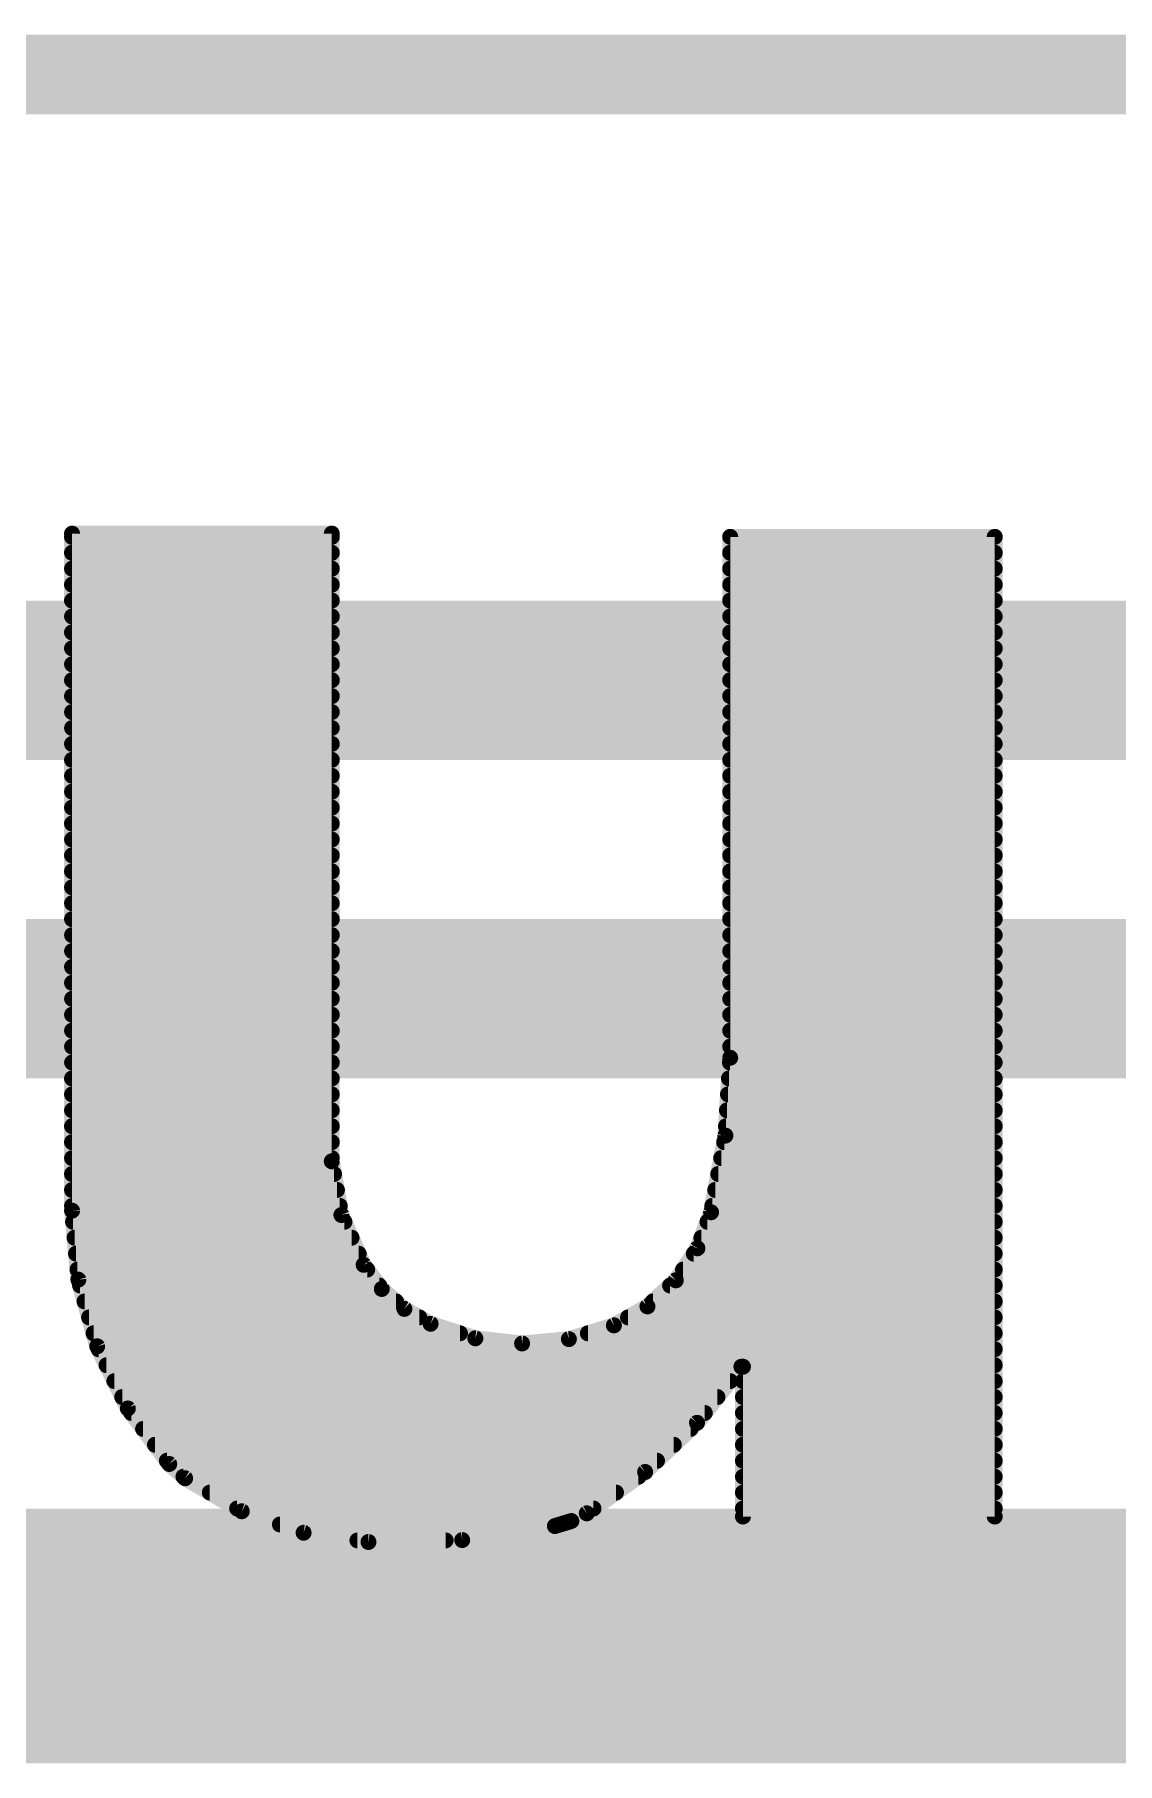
# Model space of a CAD drawing. Extents: x -0.1 to 40.8, y -10.2 to 23.
# Drawn here: x 21.002 to 22.728, y 2.337 to 5.094 of the extents above; entities that cross this region are included whole.
import ezdxf

# ---------------------------------------------------------------- set-up
doc = ezdxf.new("R2010")
doc.units = 0
for name, color, linetype in [('1', 12, 'CONTINUOUS'), ('16', 132, 'CONTINUOUS'), ('21', 41, 'CONTINUOUS'), ('22', 40, 'CONTINUOUS')]:
    doc.layers.add(name, color=color, linetype=linetype)

msp = doc.modelspace()

# ---------------------------------------------------------------- linework, layer by layer
at = {"layer": '1', "const_width": 0.254}
for points in [[(9.271, 4.064), (24.384, 4.064)], [(9.017, 3.556), (26.416, 3.556)]]:
    msp.add_lwpolyline(points, dxfattribs=at)
at = {"layer": '16', "const_width": 0.4064}
msp.add_lwpolyline([(8.1534, 2.54), (32.385, 2.54)], dxfattribs=at)
at = {"layer": '21', "const_width": 0.0127}
for points in [[(21.0617, 4.3041, 1), (21.0617, 4.2913)], [(21.0617, 4.299, 1), (21.0617, 4.2862)], [(21.0681, 4.2977, 1), (21.0554, 4.2977)], [(21.4821, 4.2977, 1), (21.4693, 4.2977)], [(21.4757, 4.2913, 1), (21.4757, 4.3041)], [(21.4757, 4.2862, 1), (21.4757, 4.299)], [(22.1107, 4.299, 1), (22.1107, 4.2862)], [(22.1171, 4.2926, 1), (22.1044, 4.2926)], [(22.5387, 4.2926, 1), (22.5259, 4.2926)], [(22.5323, 4.2862, 1), (22.5323, 4.299)], [(21.0617, 4.2736, 1), (21.0617, 4.2608)], [(21.4757, 4.2608, 1), (21.4757, 4.2736)], [(22.1107, 4.2736, 1), (22.1107, 4.2608)], [(22.5323, 4.2608, 1), (22.5323, 4.2736)], [(21.0617, 4.2482, 1), (21.0617, 4.2355)], [(21.4757, 4.2355, 1), (21.4757, 4.2482)], [(22.1107, 4.2482, 1), (22.1107, 4.2355)], [(22.5323, 4.2355, 1), (22.5323, 4.2482)], [(21.0617, 4.2228, 1), (21.0617, 4.21)], [(21.4757, 4.21, 1), (21.4757, 4.2228)], [(22.1107, 4.2228, 1), (22.1107, 4.21)], [(22.5323, 4.21, 1), (22.5323, 4.2228)], [(21.0617, 4.1974, 1), (21.0617, 4.1846)], [(21.4757, 4.1846, 1), (21.4757, 4.1974)], [(22.1107, 4.1974, 1), (22.1107, 4.1846)], [(22.5323, 4.1846, 1), (22.5323, 4.1974)], [(21.0617, 4.172, 1), (21.0617, 4.1593)], [(21.4757, 4.1593, 1), (21.4757, 4.172)], [(22.1107, 4.172, 1), (22.1107, 4.1593)], [(22.5323, 4.1593, 1), (22.5323, 4.172)], [(21.0617, 4.1466, 1), (21.0617, 4.1338)], [(21.4757, 4.1338, 1), (21.4757, 4.1466)], [(22.1107, 4.1466, 1), (22.1107, 4.1338)], [(22.5323, 4.1338, 1), (22.5323, 4.1466)], [(21.0617, 4.1212, 1), (21.0617, 4.1084)], [(21.4757, 4.1084, 1), (21.4757, 4.1212)], [(22.1107, 4.1212, 1), (22.1107, 4.1084)], [(22.5323, 4.1084, 1), (22.5323, 4.1212)], [(21.0617, 4.0958, 1), (21.0617, 4.0831)], [(21.4757, 4.0831, 1), (21.4757, 4.0958)], [(22.1107, 4.0958, 1), (22.1107, 4.0831)], [(22.5323, 4.0831, 1), (22.5323, 4.0958)], [(21.0617, 4.0704, 1), (21.0617, 4.0576)], [(21.4757, 4.0576, 1), (21.4757, 4.0704)], [(22.1107, 4.0704, 1), (22.1107, 4.0576)], [(22.5323, 4.0576, 1), (22.5323, 4.0704)], [(21.0617, 4.045, 1), (21.0617, 4.0323)], [(21.0617, 4.0196, 1), (21.0617, 4.0069)], [(21.4757, 4.0323, 1), (21.4757, 4.045)], [(21.4757, 4.0069, 1), (21.4757, 4.0196)], [(22.1107, 4.045, 1), (22.1107, 4.0323)], [(22.1107, 4.0196, 1), (22.1107, 4.0069)], [(22.5323, 4.0323, 1), (22.5323, 4.045)], [(22.5323, 4.0069, 1), (22.5323, 4.0196)], [(21.0617, 3.9941, 1), (21.0617, 3.9815)], [(21.4757, 3.9815, 1), (21.4757, 3.9941)], [(22.1107, 3.9941, 1), (22.1107, 3.9815)], [(22.5323, 3.9815, 1), (22.5323, 3.9941)], [(21.0617, 3.9688, 1), (21.0617, 3.9561)], [(21.4757, 3.9561, 1), (21.4757, 3.9688)], [(22.1107, 3.9688, 1), (22.1107, 3.9561)], [(22.5323, 3.9561, 1), (22.5323, 3.9688)], [(21.0617, 3.9434, 1), (21.0617, 3.9307)], [(21.4757, 3.9307, 1), (21.4757, 3.9434)], [(22.1107, 3.9434, 1), (22.1107, 3.9307)], [(22.5323, 3.9307, 1), (22.5323, 3.9434)], [(21.0617, 3.9179, 1), (21.0617, 3.9053)], [(21.4757, 3.9053, 1), (21.4757, 3.9179)], [(22.1107, 3.9179, 1), (22.1107, 3.9053)], [(22.5323, 3.9053, 1), (22.5323, 3.9179)], [(21.0617, 3.8925, 1), (21.0617, 3.8799)], [(21.4757, 3.8799, 1), (21.4757, 3.8925)], [(22.1107, 3.8925, 1), (22.1107, 3.8799)], [(22.5323, 3.8799, 1), (22.5323, 3.8925)], [(21.0617, 3.8672, 1), (21.0617, 3.8545)], [(21.4757, 3.8545, 1), (21.4757, 3.8672)], [(22.1107, 3.8672, 1), (22.1107, 3.8545)], [(22.5323, 3.8545, 1), (22.5323, 3.8672)], [(21.0617, 3.8418, 1), (21.0617, 3.8291)], [(21.4757, 3.8291, 1), (21.4757, 3.8418)], [(22.1107, 3.8418, 1), (22.1107, 3.8291)], [(22.5323, 3.8291, 1), (22.5323, 3.8418)], [(21.0617, 3.8163, 1), (21.0617, 3.8037)], [(21.4757, 3.8037, 1), (21.4757, 3.8163)], [(22.1107, 3.8163, 1), (22.1107, 3.8037)], [(22.5323, 3.8037, 1), (22.5323, 3.8163)], [(21.0617, 3.791, 1), (21.0617, 3.7783)], [(21.4757, 3.7783, 1), (21.4757, 3.791)], [(22.1107, 3.791, 1), (22.1107, 3.7783)], [(22.5323, 3.7783, 1), (22.5323, 3.791)], [(21.0617, 3.7656, 1), (21.0617, 3.7529)], [(21.4757, 3.7529, 1), (21.4757, 3.7656)], [(22.1107, 3.7656, 1), (22.1107, 3.7529)], [(22.5323, 3.7529, 1), (22.5323, 3.7656)], [(21.0617, 3.7401, 1), (21.0617, 3.7275)], [(21.4757, 3.7275, 1), (21.4757, 3.7401)], [(22.1107, 3.7401, 1), (22.1107, 3.7275)], [(22.5323, 3.7275, 1), (22.5323, 3.7401)], [(21.0617, 3.7147, 1), (21.0617, 3.7021)], [(21.0617, 3.6894, 1), (21.0617, 3.6767)], [(21.4757, 3.7021, 1), (21.4757, 3.7147)], [(21.4757, 3.6767, 1), (21.4757, 3.6894)], [(22.1107, 3.6894, 1), (22.1107, 3.6767)], [(22.1107, 3.7147, 1), (22.1107, 3.7021)], [(22.5323, 3.7021, 1), (22.5323, 3.7147)], [(22.5323, 3.6767, 1), (22.5323, 3.6894)], [(21.0617, 3.6639, 1), (21.0617, 3.6513)], [(21.4757, 3.6513, 1), (21.4757, 3.6639)], [(22.1107, 3.6639, 1), (22.1107, 3.6513)], [(22.5323, 3.6513, 1), (22.5323, 3.6639)], [(21.0617, 3.6385, 1), (21.0617, 3.6259)], [(21.4757, 3.6259, 1), (21.4757, 3.6385)], [(22.1107, 3.6385, 1), (22.1107, 3.6259)], [(22.5323, 3.6259, 1), (22.5323, 3.6385)], [(21.0617, 3.6132, 1), (21.0617, 3.6005)], [(21.4757, 3.6005, 1), (21.4757, 3.6132)], [(22.1107, 3.6132, 1), (22.1107, 3.6005)], [(22.5323, 3.6005, 1), (22.5323, 3.6132)], [(21.0617, 3.5878, 1), (21.0617, 3.5751)], [(21.4757, 3.5751, 1), (21.4757, 3.5878)], [(22.1107, 3.5878, 1), (22.1107, 3.5751)], [(22.5323, 3.5751, 1), (22.5323, 3.5878)], [(21.0617, 3.5623, 1), (21.0617, 3.5497)], [(21.4757, 3.5497, 1), (21.4757, 3.5623)], [(22.1107, 3.5623, 1), (22.1107, 3.5497)], [(22.5323, 3.5497, 1), (22.5323, 3.5623)], [(21.0617, 3.537, 1), (21.0617, 3.5243)], [(21.4757, 3.5243, 1), (21.4757, 3.537)], [(22.1107, 3.537, 1), (22.1107, 3.5243)], [(22.5323, 3.5243, 1), (22.5323, 3.537)], [(21.0617, 3.5116, 1), (21.0617, 3.4989)], [(21.4757, 3.4989, 1), (21.4757, 3.5116)], [(22.1107, 3.5116, 1), (22.1107, 3.4989)], [(22.5323, 3.4989, 1), (22.5323, 3.5116)], [(21.0617, 3.4861, 1), (21.0617, 3.4735)], [(21.4757, 3.4735, 1), (21.4757, 3.4861)], [(22.1107, 3.4861, 1), (22.1107, 3.4735)], [(22.117, 3.4616, 1), (22.1044, 3.4624)], [(22.5323, 3.4735, 1), (22.5323, 3.4861)], [(21.0617, 3.4607, 1), (21.0617, 3.4481)], [(21.4757, 3.4481, 1), (21.4757, 3.4607)], [(22.1102, 3.4607, 1), (22.1102, 3.4481)], [(22.1044, 3.462, 1), (22.1171, 3.462)], [(22.5323, 3.4481, 1), (22.5323, 3.4607)], [(21.0617, 3.4354, 1), (21.0617, 3.4227)], [(21.4757, 3.4227, 1), (21.4757, 3.4354)], [(22.1087, 3.4354, 1), (22.1087, 3.4227)], [(22.5323, 3.4227, 1), (22.5323, 3.4354)], [(21.0617, 3.4099, 1), (21.0617, 3.3973)], [(21.0617, 3.3845, 1), (21.0617, 3.3719)], [(21.4757, 3.3973, 1), (21.4757, 3.4099)], [(21.4757, 3.3719, 1), (21.4757, 3.3845)], [(22.1055, 3.3845, 1), (22.1055, 3.3719)], [(22.1071, 3.4099, 1), (22.1071, 3.3973)], [(22.5323, 3.3973, 1), (22.5323, 3.4099)], [(22.5323, 3.3719, 1), (22.5323, 3.3845)], [(21.0617, 3.3592, 1), (21.0617, 3.3465)], [(21.4757, 3.3465, 1), (21.4757, 3.3592)], [(22.104, 3.3592, 1), (22.104, 3.3465)], [(22.5323, 3.3465, 1), (22.5323, 3.3592)], [(21.0617, 3.3338, 1), (21.0617, 3.3211)], [(21.4757, 3.3211, 1), (21.4757, 3.3338)], [(22.1011, 3.3338, 1), (22.1011, 3.3211)], [(22.0967, 3.3383, 1), (22.1094, 3.3375)], [(22.1093, 3.3367, 1), (22.0968, 3.339)], [(22.5323, 3.3211, 1), (22.5323, 3.3338)], [(21.0617, 3.3083, 1), (21.0617, 3.2957)], [(21.482, 3.298, 1), (21.4694, 3.2958)], [(21.4757, 3.2957, 1), (21.4757, 3.3083)], [(22.0963, 3.3083, 1), (22.0963, 3.2957)], [(22.5323, 3.2957, 1), (22.5323, 3.3083)], [(21.0617, 3.283, 1), (21.0617, 3.2703)], [(21.4693, 3.2969, 1), (21.4821, 3.2969)], [(21.4793, 3.2703, 1), (21.4793, 3.283)], [(22.0916, 3.283, 1), (22.0916, 3.2703)], [(22.5323, 3.2703, 1), (22.5323, 3.283)], [(21.0617, 3.2576, 1), (21.0617, 3.2449)], [(21.4839, 3.2449, 1), (21.4839, 3.2576)], [(22.0869, 3.2576, 1), (22.0869, 3.2449)], [(22.5323, 3.2449, 1), (22.5323, 3.2576)], [(21.0617, 3.2321, 1), (21.0617, 3.2195)], [(21.068, 3.2188, 1), (21.0554, 3.2176)], [(21.4884, 3.2195, 1), (21.4884, 3.2321)], [(22.0861, 3.2133, 1), (22.0743, 3.2179)], [(22.0821, 3.2321, 1), (22.0821, 3.2195)], [(22.5323, 3.2195, 1), (22.5323, 3.2321)], [(21.0554, 3.2182, 1), (21.0681, 3.2182)], [(21.0633, 3.2067, 1), (21.0633, 3.1941)], [(21.4968, 3.2138, 1), (21.4852, 3.2087)], [(21.4848, 3.2101, 1), (21.4973, 3.2124)], [(21.4959, 3.1941, 1), (21.4959, 3.2067)], [(22.0744, 3.2067, 1), (22.0744, 3.1941)], [(22.074, 3.2168, 1), (22.0864, 3.2144)], [(22.5323, 3.1941, 1), (22.5323, 3.2067)], [(21.0657, 3.1814, 1), (21.0657, 3.1687)], [(21.5072, 3.1687, 1), (21.5072, 3.1814)], [(22.0637, 3.1546, 1), (22.0531, 3.1617)], [(22.0648, 3.1814, 1), (22.0648, 3.1687)], [(22.5323, 3.1687, 1), (22.5323, 3.1814)], [(21.068, 3.1559, 1), (21.068, 3.1433)], [(21.5186, 3.1433, 1), (21.5186, 3.1559)], [(21.5316, 3.1356, 1), (21.5214, 3.128)], [(22.0526, 3.1559, 1), (22.0526, 3.1433)], [(22.0525, 3.1604, 1), (22.0643, 3.1559)], [(22.5323, 3.1433, 1), (22.5323, 3.1559)], [(21.0703, 3.1305, 1), (21.0703, 3.1179)], [(21.0779, 3.1099, 1), (21.0657, 3.1065)], [(21.0655, 3.1076, 1), (21.0781, 3.1088)], [(21.5207, 3.1292, 1), (21.5323, 3.1344)], [(21.5322, 3.1179, 1), (21.5322, 3.1305)], [(22.0187, 3.1107, 1), (22.0293, 3.1036)], [(22.0283, 3.1025, 1), (22.0197, 3.1119)], [(22.0355, 3.1305, 1), (22.0355, 3.1179)], [(22.5323, 3.1179, 1), (22.5323, 3.1305)], [(21.0745, 3.1052, 1), (21.0745, 3.0925)], [(21.5596, 3.0981, 1), (21.5512, 3.0886)], [(21.5503, 3.0895, 1), (21.5604, 3.0972)], [(21.5513, 3.0925, 1), (21.5513, 3.1052)], [(22.0149, 3.1052, 1), (22.0149, 3.0925)], [(22.5323, 3.0925, 1), (22.5323, 3.1052)], [(21.0816, 3.0798, 1), (21.0816, 3.0671)], [(21.0888, 3.0543, 1), (21.0888, 3.0417)], [(21.578, 3.0671, 1), (21.578, 3.0798)], [(21.5946, 3.0671, 1), (21.5883, 3.0561)], [(21.5872, 3.0568, 1), (21.5956, 3.0663)], [(21.6153, 3.0417, 1), (21.6153, 3.0543)], [(21.9478, 3.0543, 1), (21.9478, 3.0417)], [(21.9745, 3.0702, 1), (21.9831, 3.0608)], [(21.982, 3.06, 1), (21.9757, 3.071)], [(21.9874, 3.0798, 1), (21.9874, 3.0671)], [(22.5323, 3.0671, 1), (22.5323, 3.0798)], [(22.5323, 3.0417, 1), (22.5323, 3.0543)], [(21.0959, 3.029, 1), (21.0959, 3.0163)], [(21.6352, 3.0438, 1), (21.6312, 3.0318)], [(21.6301, 3.0323, 1), (21.6363, 3.0433)], [(21.68, 3.0163, 1), (21.68, 3.029)], [(21.8838, 3.029, 1), (21.8838, 3.0163)], [(21.9222, 3.0408, 1), (21.9284, 3.0298)], [(21.9272, 3.0292, 1), (21.9234, 3.0414)], [(22.5323, 3.0163, 1), (22.5323, 3.029)], [(21.1075, 3.0047, 1), (21.0961, 2.9991)], [(21.0956, 3.0002, 1), (21.1079, 3.0036)], [(21.1041, 3.0036, 1), (21.1041, 2.9909)], [(21.7052, 3.021, 1), (21.7038, 3.0083)], [(21.7025, 3.0086, 1), (21.7065, 3.0207)], [(21.7784, 3.0127, 1), (21.7796, 3.0001)], [(21.7783, 3.0001, 1), (21.7797, 3.0127)], [(21.8518, 3.0195, 1), (21.8555, 3.0073)], [(21.8542, 3.0071, 1), (21.853, 3.0197)], [(22.5323, 2.9909, 1), (22.5323, 3.0036)], [(21.1166, 2.9781, 1), (21.1166, 2.9655)], [(22.1285, 2.9756, 1), (22.1285, 2.963)], [(22.1335, 2.9654, 1), (22.1235, 2.9732)], [(22.1374, 2.9693, 1), (22.1246, 2.9693)], [(22.131, 2.963, 1), (22.131, 2.9756)], [(22.5323, 2.9655, 1), (22.5323, 2.9781)], [(21.1291, 2.9527, 1), (21.1291, 2.9401)], [(22.1104, 2.9401, 1), (22.1104, 2.9527)], [(22.131, 2.9527, 1), (22.131, 2.9401)], [(22.5323, 2.9401, 1), (22.5323, 2.9527)], [(21.1416, 2.9274, 1), (21.1416, 2.9147)], [(22.0903, 2.9147, 1), (22.0903, 2.9274)], [(22.131, 2.9274, 1), (22.131, 2.9147)], [(22.5323, 2.9147, 1), (22.5323, 2.9274)], [(21.1557, 2.9066, 1), (21.1455, 2.899)], [(21.1449, 2.9, 1), (21.1563, 2.9056)], [(21.156, 2.9019, 1), (21.156, 2.8893)], [(22.0702, 2.8893, 1), (22.0702, 2.9019)], [(22.131, 2.9019, 1), (22.131, 2.8893)], [(22.5323, 2.8893, 1), (22.5323, 2.9019)], [(21.1749, 2.8765, 1), (21.1749, 2.8639)], [(22.0475, 2.8639, 1), (22.0475, 2.8765)], [(22.0528, 2.8839, 1), (22.0628, 2.876)], [(22.0622, 2.8753, 1), (22.0534, 2.8845)], [(22.131, 2.8765, 1), (22.131, 2.8639)], [(22.5323, 2.8639, 1), (22.5323, 2.8765)], [(21.1939, 2.8512, 1), (21.1939, 2.8385)], [(22.0208, 2.8385, 1), (22.0208, 2.8512)], [(22.131, 2.8512, 1), (22.131, 2.8385)], [(22.5323, 2.8385, 1), (22.5323, 2.8512)], [(21.2128, 2.8258, 1), (21.2128, 2.8131)], [(21.2208, 2.819, 1), (21.2124, 2.8096)], [(21.2115, 2.8105, 1), (21.2217, 2.8181)], [(21.9707, 2.8061, 1), (21.9795, 2.7969)], [(21.9788, 2.7963, 1), (21.9714, 2.8067)], [(21.994, 2.8131, 1), (21.994, 2.8258)], [(22.131, 2.8258, 1), (22.131, 2.8131)], [(22.5323, 2.8131, 1), (22.5323, 2.8258)], [(21.2392, 2.8003, 1), (21.2392, 2.7877)], [(21.2452, 2.797, 1), (21.2388, 2.786)], [(21.2378, 2.7868, 1), (21.2462, 2.7962)], [(21.9645, 2.7877, 1), (21.9645, 2.8003)], [(22.131, 2.8003, 1), (22.131, 2.7877)], [(22.5323, 2.7877, 1), (22.5323, 2.8003)], [(21.2813, 2.775, 1), (21.2813, 2.7623)], [(21.9287, 2.7623, 1), (21.9287, 2.775)], [(22.131, 2.775, 1), (22.131, 2.7623)], [(22.5323, 2.7623, 1), (22.5323, 2.775)], [(21.3248, 2.7496, 1), (21.3248, 2.7369)], [(21.3343, 2.7449, 1), (21.3301, 2.7329)], [(21.329, 2.7334, 1), (21.3354, 2.7444)], [(21.3929, 2.7241, 1), (21.3929, 2.7115)], [(21.8394, 2.7115, 1), (21.8394, 2.7241)], [(21.8547, 2.729, 1), (21.8604, 2.7177)], [(21.8594, 2.7173, 1), (21.8557, 2.7294)], [(21.8784, 2.7408, 1), (21.8858, 2.7304)], [(21.8849, 2.7299, 1), (21.8793, 2.7413)], [(21.8928, 2.7369, 1), (21.8928, 2.7496)], [(22.1246, 2.7305, 1), (22.1374, 2.7305)], [(22.131, 2.7496, 1), (22.131, 2.7369)], [(22.131, 2.7369, 1), (22.131, 2.7242)], [(22.5259, 2.7305, 1), (22.5387, 2.7305)], [(22.5323, 2.7369, 1), (22.5323, 2.7496)], [(22.5323, 2.7242, 1), (22.5323, 2.7369)], [(21.4317, 2.7109, 1), (21.4299, 2.6983)], [(21.4287, 2.6986, 1), (21.4328, 2.7106)], [(21.5165, 2.6987, 1), (21.5165, 2.6861)], [(21.534, 2.6962, 1), (21.5342, 2.6836)], [(21.5332, 2.6836, 1), (21.535, 2.6962)], [(21.6572, 2.6861, 1), (21.6572, 2.6987)], [(21.6826, 2.6992, 1), (21.6845, 2.6867)], [(21.6837, 2.6866, 1), (21.6834, 2.6993)], [(21.8294, 2.7214, 1), (21.8332, 2.7092)], [(21.8323, 2.709, 1), (21.8303, 2.7216)]]:
    msp.add_lwpolyline(points, format="xyb", dxfattribs=at)
at = {"layer": '21', "const_width": 0.0254}
for points in [[(21.0617, 4.2977), (21.0617, 3.2182)], [(21.4757, 4.2977), (21.0617, 4.2977)], [(21.0617, 4.2926), (21.4757, 4.2926)], [(21.4757, 3.2969), (21.4757, 4.2977)], [(22.5323, 4.2926), (22.1107, 4.2926)], [(22.1107, 4.2926), (22.1107, 3.462)], [(22.5323, 2.7305), (22.5323, 4.2926)], [(21.0617, 4.2672), (21.4757, 4.2672)], [(22.1107, 4.2672), (22.5323, 4.2672)], [(21.0617, 4.2418), (21.4757, 4.2418)], [(22.1107, 4.2418), (22.5323, 4.2418)], [(21.0617, 4.2164), (21.4757, 4.2164)], [(22.1107, 4.2164), (22.5323, 4.2164)], [(21.0617, 4.191), (21.4757, 4.191)], [(22.1107, 4.191), (22.5323, 4.191)], [(21.0617, 4.1656), (21.4757, 4.1656)], [(22.1107, 4.1656), (22.5323, 4.1656)], [(21.0617, 4.1402), (21.4757, 4.1402)], [(22.1107, 4.1402), (22.5323, 4.1402)], [(21.0617, 4.1148), (21.4757, 4.1148)], [(22.1107, 4.1148), (22.5323, 4.1148)], [(21.0617, 4.0894), (21.4757, 4.0894)], [(22.1107, 4.0894), (22.5323, 4.0894)], [(21.0617, 4.064), (21.4757, 4.064)], [(22.1107, 4.064), (22.5323, 4.064)], [(21.0617, 4.0386), (21.4757, 4.0386)], [(21.0617, 4.0132), (21.4757, 4.0132)], [(22.1107, 4.0386), (22.5323, 4.0386)], [(22.1107, 4.0132), (22.5323, 4.0132)], [(21.0617, 3.9878), (21.4757, 3.9878)], [(22.1107, 3.9878), (22.5323, 3.9878)], [(21.0617, 3.9624), (21.4757, 3.9624)], [(22.1107, 3.9624), (22.5323, 3.9624)], [(21.0617, 3.937), (21.4757, 3.937)], [(22.1107, 3.937), (22.5323, 3.937)], [(21.0617, 3.9116), (21.4757, 3.9116)], [(22.1107, 3.9116), (22.5323, 3.9116)], [(21.0617, 3.8862), (21.4757, 3.8862)], [(22.1107, 3.8862), (22.5323, 3.8862)], [(21.0617, 3.8608), (21.4757, 3.8608)], [(22.1107, 3.8608), (22.5323, 3.8608)], [(21.0617, 3.8354), (21.4757, 3.8354)], [(22.1107, 3.8354), (22.5323, 3.8354)], [(21.0617, 3.81), (21.4757, 3.81)], [(22.1107, 3.81), (22.5323, 3.81)], [(21.0617, 3.7846), (21.4757, 3.7846)], [(22.1107, 3.7846), (22.5323, 3.7846)], [(21.0617, 3.7592), (21.4757, 3.7592)], [(22.1107, 3.7592), (22.5323, 3.7592)], [(21.0617, 3.7338), (21.4757, 3.7338)], [(22.1107, 3.7338), (22.5323, 3.7338)], [(21.0617, 3.7084), (21.4757, 3.7084)], [(21.0617, 3.683), (21.4757, 3.683)], [(22.1107, 3.7084), (22.5323, 3.7084)], [(22.1107, 3.683), (22.5323, 3.683)], [(21.0617, 3.6576), (21.4757, 3.6576)], [(22.1107, 3.6576), (22.5323, 3.6576)], [(21.0617, 3.6322), (21.4757, 3.6322)], [(22.1107, 3.6322), (22.5323, 3.6322)], [(21.0617, 3.6068), (21.4757, 3.6068)], [(22.1107, 3.6068), (22.5323, 3.6068)], [(21.0617, 3.5814), (21.4757, 3.5814)], [(22.1107, 3.5814), (22.5323, 3.5814)], [(21.0617, 3.556), (21.4757, 3.556)], [(22.1107, 3.556), (22.5323, 3.556)], [(21.0617, 3.5306), (21.4757, 3.5306)], [(22.1107, 3.5306), (22.5323, 3.5306)], [(21.0617, 3.5052), (21.4757, 3.5052)], [(22.1107, 3.5052), (22.5323, 3.5052)], [(21.0617, 3.4798), (21.4757, 3.4798)], [(22.1107, 3.462), (22.103, 3.3379)], [(22.1107, 3.4798), (22.5323, 3.4798)], [(21.0617, 3.4544), (21.4757, 3.4544)], [(22.1102, 3.4544), (22.5323, 3.4544)], [(21.0617, 3.429), (21.4757, 3.429)], [(22.1087, 3.429), (22.5323, 3.429)], [(21.0617, 3.4036), (21.4757, 3.4036)], [(21.0617, 3.3782), (21.4757, 3.3782)], [(22.1055, 3.3782), (22.5323, 3.3782)], [(22.1071, 3.4036), (22.5323, 3.4036)], [(21.0617, 3.3528), (21.4757, 3.3528)], [(22.104, 3.3528), (22.5323, 3.3528)], [(21.0617, 3.3274), (21.4757, 3.3274)], [(22.103, 3.3379), (22.0802, 3.2156)], [(22.1011, 3.3274), (22.5323, 3.3274)], [(21.0617, 3.302), (21.4757, 3.302)], [(21.491, 3.2112), (21.4757, 3.2969)], [(22.0963, 3.302), (22.5323, 3.302)], [(21.0617, 3.2766), (21.4793, 3.2766)], [(22.0916, 3.2766), (22.5323, 3.2766)], [(21.0617, 3.2512), (21.4839, 3.2512)], [(22.0869, 3.2512), (22.5323, 3.2512)], [(21.0617, 3.2258), (21.4884, 3.2258)], [(21.0617, 3.2182), (21.0718, 3.1082)], [(22.0802, 3.2156), (22.0584, 3.1581)], [(22.0821, 3.2258), (22.5323, 3.2258)], [(21.0633, 3.2004), (21.4959, 3.2004)], [(21.5265, 3.1318), (21.491, 3.2112)], [(22.0744, 3.2004), (22.5323, 3.2004)], [(21.0657, 3.175), (21.5072, 3.175)], [(22.0584, 3.1581), (22.024, 3.1072)], [(22.0648, 3.175), (22.5323, 3.175)], [(21.068, 3.1496), (21.5186, 3.1496)], [(21.5554, 3.0934), (21.5265, 3.1318)], [(22.0526, 3.1496), (22.5323, 3.1496)], [(21.0703, 3.1242), (21.5322, 3.1242)], [(21.0718, 3.1082), (21.1018, 3.0019)], [(22.024, 3.1072), (21.9788, 3.0655)], [(22.0355, 3.1242), (22.5323, 3.1242)], [(21.0745, 3.0988), (21.5513, 3.0988)], [(21.5914, 3.0616), (21.5554, 3.0934)], [(22.0149, 3.0988), (22.5323, 3.0988)], [(21.0816, 3.0734), (21.578, 3.0734)], [(21.0888, 3.048), (21.6153, 3.048)], [(21.6332, 3.0378), (21.5914, 3.0616)], [(21.9788, 3.0655), (21.9253, 3.0353)], [(21.9478, 3.048), (22.5323, 3.048)], [(21.9874, 3.0734), (22.5323, 3.0734)], [(21.0959, 3.0226), (21.68, 3.0226)], [(21.7045, 3.0147), (21.6332, 3.0378)], [(21.9253, 3.0353), (21.8536, 3.0134)], [(21.8838, 3.0226), (22.5323, 3.0226)], [(21.1018, 3.0019), (21.1506, 2.9028)], [(21.1041, 2.9972), (22.5323, 2.9972)], [(21.779, 3.0064), (21.7045, 3.0147)], [(21.8536, 3.0134), (21.779, 3.0064)], [(21.1166, 2.9718), (22.5323, 2.9718)], [(22.0578, 2.8799), (22.1285, 2.9693)], [(22.1285, 2.9693), (22.131, 2.9693)], [(22.131, 2.9693), (22.131, 2.7305)], [(21.1291, 2.9464), (22.1104, 2.9464)], [(22.131, 2.9464), (22.5323, 2.9464)], [(21.1416, 2.921), (22.0903, 2.921)], [(22.131, 2.921), (22.5323, 2.921)], [(21.1506, 2.9028), (21.2166, 2.8143)], [(21.156, 2.8956), (22.0702, 2.8956)], [(22.131, 2.8956), (22.5323, 2.8956)], [(21.1749, 2.8702), (22.0475, 2.8702)], [(21.9751, 2.8015), (22.0578, 2.8799)], [(22.131, 2.8702), (22.5323, 2.8702)], [(21.1939, 2.8448), (22.0208, 2.8448)], [(22.131, 2.8448), (22.5323, 2.8448)], [(21.2128, 2.8194), (21.994, 2.8194)], [(21.2166, 2.8143), (21.242, 2.7915)], [(21.8821, 2.7356), (21.9751, 2.8015)], [(22.131, 2.8194), (22.5323, 2.8194)], [(21.2392, 2.794), (21.9645, 2.794)], [(21.242, 2.7915), (21.3322, 2.7389)], [(22.131, 2.794), (22.5323, 2.794)], [(21.2813, 2.7686), (21.9287, 2.7686)], [(22.131, 2.7686), (22.5323, 2.7686)], [(21.3248, 2.7432), (21.8928, 2.7432)], [(21.3322, 2.7389), (21.4308, 2.7046)], [(21.3929, 2.7178), (21.8394, 2.7178)], [(21.8313, 2.7153), (21.8575, 2.7233)], [(21.8575, 2.7233), (21.8821, 2.7356)], [(22.131, 2.7432), (22.5323, 2.7432)], [(22.131, 2.7305), (22.5323, 2.7305)], [(21.4308, 2.7046), (21.5341, 2.6899)], [(21.5165, 2.6924), (21.6572, 2.6924)], [(21.5341, 2.6899), (21.6835, 2.6929)], [(21.6835, 2.6929), (21.8313, 2.7153)]]:
    msp.add_lwpolyline(points, dxfattribs=at)
at = {"layer": '22', "const_width": 0.127}
msp.add_lwpolyline([(40.41, 5.03), (0.23, 5.03)], dxfattribs=at)

doc.saveas('drawing.dxf')
